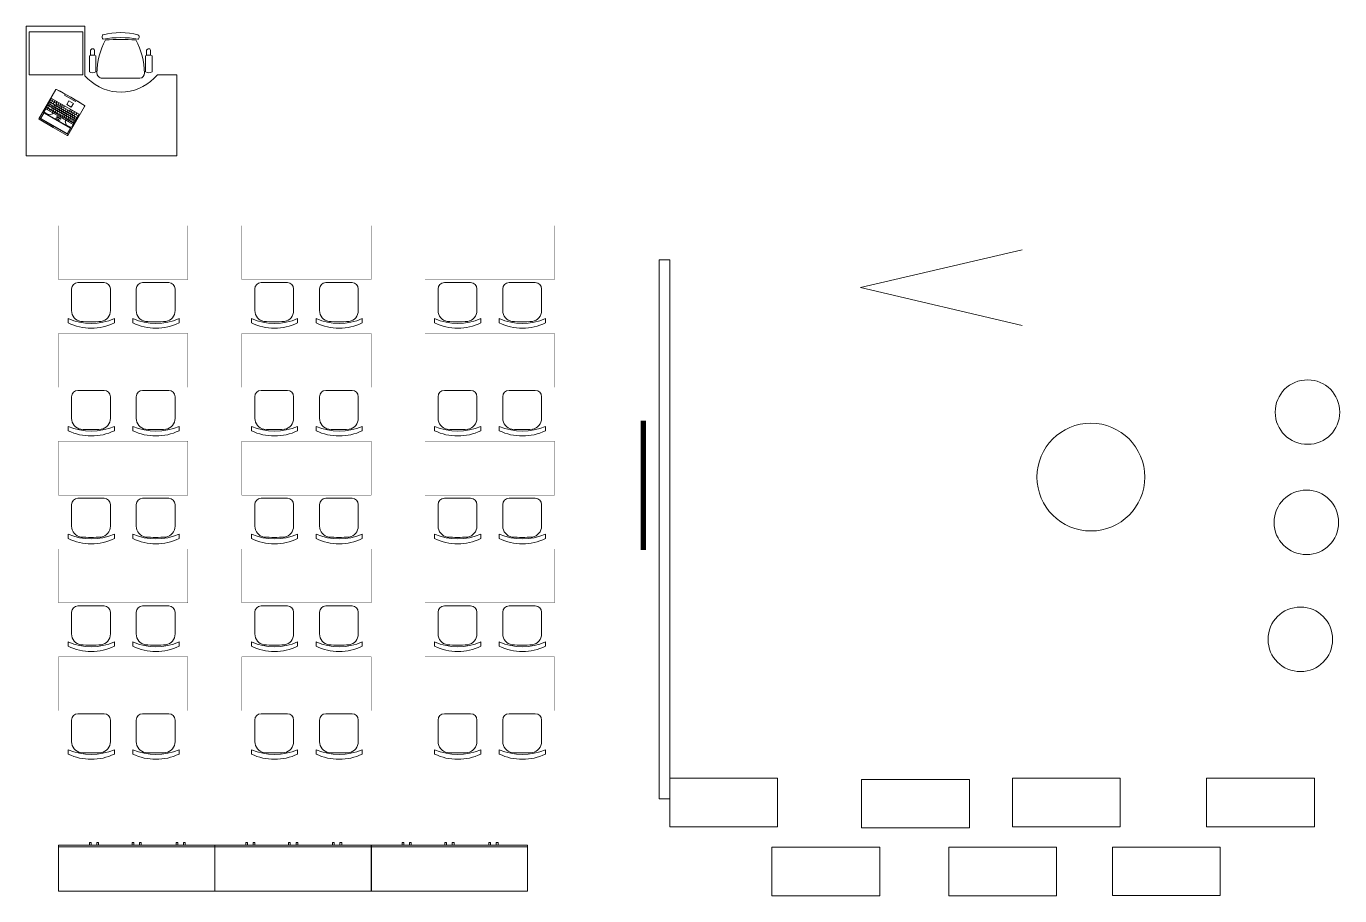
# Model space of a CAD drawing. Header units: millimetres. Extents: x -217756 to 263180, y 55413 to 130608.
# Drawn here: x 195511 to 207695, y 55464 to 63531 of the extents above; entities that cross this region are included whole.
import ezdxf

# ---------------------------------------------------------------- set-up
doc = ezdxf.new("R2010")
doc.units = ezdxf.units.MM
doc.layers.add('ТХ_корр_25.03.26', color=1, linetype='Continuous', lineweight=30, plot=False)
doc.layers.add('ТХ_мебель передв', color=250, linetype='Continuous', lineweight=13)

# ---------------------------------------------------------------- blocks, each defined once
blk = doc.blocks.new('У014')
at = {"layer": 'ТХ_мебель передв'}
blk.add_circle((-169652, 43208, -1), 500, dxfattribs=at)
blk = doc.blocks.new('A$Ce5d95258')
at = {"layer": 'ТХ_мебель передв'}
blk.add_blockref('У014', (593273, -114461, 1), dxfattribs=at)
blk = doc.blocks.new('У016')
at = {"layer": 'ТХ_мебель передв', "lineweight": 0, "ltscale": 100, "transparency": 33554687}
for p, q in [((-49562.5, 37416.5), (-49212.5, 35916.5)), ((-49212.5, 35916.5), (-48862.5, 37416.5))]:
    blk.add_line(p, q, dxfattribs=at)
at = {"layer": 'ТХ_мебель передв', "lineweight": 0, "ltscale": 100, "transparency": 33554687, "const_width": 1}
blk.add_lwpolyline([(-49562.5, 37416.5), (-49562.5, 35916.5), (-48862.5, 35916.5), (-48862.5, 37416.5)], close=True, dxfattribs=at)
blk = doc.blocks.new('A$Cb50230bb')
at = {"layer": 'ТХ_мебель передв', "rotation": 270}
blk.add_blockref('У016', (385566, -118708), dxfattribs=at)
blk = doc.blocks.new('тумба под доской')
for points in [[(-1451, -426), (0, -426), (0, 0), (-1451, 0)], [(-1165, -453), (-1149, -453), (-1149, -426), (-1165, -426)], [(-1096, -453), (-1080, -453), (-1080, -426), (-1096, -426)], [(-768, -453), (-752, -453), (-752, -426), (-768, -426)], [(-699, -453), (-683, -453), (-683, -426), (-699, -426)], [(-360, -453), (-344, -453), (-344, -426), (-360, -426)], [(-291, -453), (-275, -453), (-275, -426), (-291, -426)]]:
    blk.add_lwpolyline(points, close=True)
blk.add_lwpolyline([(-1451, -410), (0, -410)])
blk = doc.blocks.new('A$Cdd239fcc')
at = {"layer": 'ТХ_мебель передв', "xscale": -1, "rotation": 180}
for p in [(267677, -17782), (269128, -17782), (270578, -17782)]:
    blk.add_blockref('тумба под доской', p, dxfattribs=at)
blk = doc.blocks.new('Стул парты')
for points in [[(-95, -360, -0.36493), (-180, -259), (-180, -58, -0.414078), (-122, 0), (122, 0, -0.414078), (180, -58), (180, -259, -0.36493), (95, -360, -0.041656)], [(-212, -334, 0.203875), (217, -334), (217, -374, -0.227009), (-212, -374)]]:
    blk.add_lwpolyline(points, format="xyb", close=True)
blk = doc.blocks.new('A$Ca9275210')
at = {"layer": 'ТХ_мебель передв'}
for p in [(275590, -58005), (276190, -58005), (277290, -58005), (277890, -58005), (278990, -58005), (279590, -58005), (275590, -59005), (276190, -59005), (277290, -59005), (277890, -59005), (278990, -59005), (279590, -59005), (275590, -60005), (276190, -60005), (277290, -60005), (277890, -60005), (278990, -60005), (279590, -60005), (275590, -61005), (276190, -61005), (277290, -61005), (277890, -61005), (278990, -61005), (279590, -61005), (275590, -62005), (276190, -62005), (277290, -62005), (277890, -62005), (278990, -62005), (279590, -62005)]:
    blk.add_blockref('Стул парты', p, dxfattribs=at)
blk = doc.blocks.new('У012')
at = {"layer": 'ТХ_мебель передв'}
blk.add_open_spline([(-181454, 44964, -1), (-181454, 44799, -1), (-181586, 44667, -1), (-181750, 44667, -1), (-181920, 44667, -1), (-182052, 44799, -1), (-182052, 44964, -1), (-182052, 45133, -1), (-181920, 45265, -1), (-181750, 45265, -1), (-181586, 45265, -1), (-181454, 45133, -1), (-181454, 44964, -1)], degree=3, knots=[0, 0, 0, 0, 1, 1, 1, 2, 2, 2, 3, 3, 3, 4, 4, 4, 4], dxfattribs=at)
blk = doc.blocks.new('У018')
at = {"layer": 'ТХ_мебель передв', "ltscale": 100, "const_width": 2}
blk.add_lwpolyline([(94750, 82280), (95250, 82280), (95250, 81080), (94750, 81080)], close=True, dxfattribs=at)
blk = doc.blocks.new('A$C4ae871f7')
at = {"layer": 'ТХ_мебель передв', "rotation": 90.0000000000084}
for p in [(202853, -119920), (204553, -119920), (206253, -119920), (202853, -120920), (204553, -120920), (206253, -120920), (202853, -121920), (204553, -121920), (206253, -121920), (202853, -122920), (204553, -122920), (206253, -122920), (202853, -123920), (204553, -123920), (206253, -123920)]:
    blk.add_blockref('У018', p, dxfattribs=at)
blk = doc.blocks.new('laptop')
at = {"color": 0}
for p, q in [((-150, 325), (-155, 323)), ((-150, 325), (-155, 323)), ((-155, 323), (-155, 10)), ((-155, 323), (-155, 10)), ((-150, 313), (-155, 311)), ((155, 248), (-155, 248)), ((0, 326), (-150, 325)), ((0, 326), (-150, 325)), ((0, 314), (-150, 313)), ((-143, 309), (-140, 310)), ((-143, 254), (-143, 309)), ((-140, 253), (-143, 254)), ((-140, 310), (140, 310)), ((140, 253), (-140, 253)), ((-137, 244), (-96, 244)), ((150, 325), (0, 326)), ((150, 325), (0, 326)), ((150, 313), (0, 314)), ((96, 244), (137, 244)), ((140, 310), (143, 309)), ((143, 254), (140, 253)), ((143, 309), (143, 254)), ((155, 323), (150, 325)), ((155, 323), (150, 325)), ((155, 311), (150, 313)), ((155, 10), (155, 323)), ((155, 10), (155, 323)), ((-147, 210), (-147, 234)), ((-147, 210), (-147, 100)), ((147, 210), (-147, 210)), ((-147, 210), (-72, 210)), ((-130, 194), (-147, 194)), ((147, 192), (-147, 192)), ((147, 173), (-147, 173)), ((147, 155), (-147, 155)), ((147, 137), (-147, 137)), ((-138, 192), (-138, 173)), ((-130, 210), (-130, 194)), ((-129, 173), (-129, 155)), ((-128, 210), (-128, 194)), ((76, 194), (-128, 194)), ((-123, 155), (-123, 137)), ((-119, 192), (-119, 173)), ((-114, 137), (-114, 118)), ((-111, 210), (-111, 194)), ((-110, 173), (-110, 155)), ((-103, 155), (-103, 137)), ((-99, 192), (-99, 173)), ((-94, 210), (-94, 194)), ((-94, 137), (-94, 118)), ((-68, 219), (-92, 243)), ((-90, 173), (-90, 155)), ((-84, 155), (-84, 137)), ((-80, 192), (-80, 173)), ((-77, 210), (-77, 194)), ((-75, 137), (-75, 118)), ((-71, 173), (-71, 155)), ((-64, 155), (-64, 137)), ((-60, 210), (-60, 194)), ((-60, 192), (-60, 173)), ((-55, 137), (-55, 118)), ((-51, 173), (-51, 155)), ((-45, 155), (-45, 137)), ((-43, 210), (-43, 194)), ((-41, 192), (-41, 173)), ((-36, 137), (-36, 118)), ((-32, 173), (-32, 155)), ((-26, 210), (-26, 194)), ((-25, 155), (-25, 137)), ((-19, 242), (-21, 242)), ((-21, 242), (-21, 237)), ((-21, 237), (-19, 237)), ((-21, 226), (-21, 220)), ((21, 226), (-21, 226)), ((-21, 220), (21, 220)), ((-21, 192), (-21, 173)), ((-19, 237), (-19, 242)), ((-16, 137), (-16, 118)), ((-12, 173), (-12, 155)), ((-9, 210), (-9, 194)), ((-6, 242), (-8, 242)), ((-8, 242), (-8, 237)), ((-8, 237), (-6, 237)), ((-6, 237), (-6, 242)), ((-6, 155), (-6, 137)), ((-2, 192), (-2, 173)), ((3, 137), (3, 118)), ((8, 242), (6, 242)), ((6, 242), (6, 237)), ((6, 237), (8, 237)), ((7, 173), (7, 155)), ((8, 237), (8, 242)), ((8, 210), (8, 194)), ((14, 155), (14, 137)), ((18, 192), (18, 173)), ((21, 242), (19, 242)), ((19, 242), (19, 237)), ((19, 237), (21, 237)), ((21, 237), (21, 242)), ((21, 220), (21, 226)), ((23, 137), (23, 118)), ((25, 210), (25, 194)), ((27, 173), (27, 155)), ((33, 155), (33, 137)), ((37, 192), (37, 173)), ((42, 210), (42, 194)), ((42, 137), (42, 118)), ((46, 173), (46, 155)), ((53, 155), (53, 137)), ((57, 192), (57, 173)), ((59, 210), (59, 194)), ((62, 137), (62, 118)), ((66, 173), (66, 155)), ((68, 219), (92, 243)), ((69, 210), (69, 211)), ((69, 210), (69, 211)), ((147, 210), (69, 210)), ((72, 155), (72, 137)), ((76, 210), (76, 194)), ((76, 192), (76, 173)), ((79, 210), (79, 194)), ((147, 194), (79, 194)), ((81, 137), (81, 118)), ((85, 173), (85, 155)), ((92, 155), (92, 137)), ((96, 210), (96, 194)), ((96, 192), (96, 173)), ((105, 173), (105, 155)), ((109, 137), (109, 100)), ((113, 210), (113, 194)), ((129, 192), (129, 100)), ((130, 210), (130, 194)), ((147, 234), (147, 210)), ((147, 210), (147, 100)), ((-155, 10), (-155, 8)), ((-155, 8), (-152, 5)), ((-152, 5), (-150, 5)), ((-150, 5), (0, 0)), ((147, 118), (-147, 118)), ((147, 100), (-147, 100)), ((-123, 118), (-123, 100)), ((-98, 118), (-98, 100)), ((-74, 118), (-74, 100)), ((-59, 14), (-59, 1)), ((59, 14), (-59, 14)), ((-59, 1), (-59, 14)), ((-59, 14), (59, 14)), ((-55, 118), (-55, 100)), ((0, 0), (150, 5)), ((9, 118), (9, 100)), ((29, 118), (29, 100)), ((48, 118), (48, 100)), ((59, 1), (59, 14)), ((59, 14), (59, 1)), ((68, 118), (68, 100)), ((87, 118), (87, 100)), ((90, 118), (90, 100)), ((150, 5), (153, 6)), ((153, 6), (155, 8)), ((155, 8), (155, 10))]:
    blk.add_line(p, q, dxfattribs=at)
blk.add_lwpolyline([(-52, 79), (-4, 79), (-4, 39), (-52, 39)], close=True, dxfattribs=at)
for centre, radius, start, end in [((-137, 234), 10, 90, 180), ((-96, 239), 5, 45, 90), ((96, 239), 5, 90, 135), ((137, 234), 10, 0, 90), ((-72, 215), 5, 270, 45), ((72, 215), 5, 135, 236.1175), ((-150, 10), 5, 180, 266.4167), ((0, 2405), 2405, 266.4167, 273.5833), ((150, 10), 5, 273.5833, 0)]:
    blk.add_arc(centre, radius, start, end, dxfattribs=at)
blk = doc.blocks.new('мваи')
for points in [[(95699, 222916), (95154, 222916), (95154, 221715), (96551, 221715), (96551, 222466), (96371, 222466)], [(95699, 222456), (95699, 222916)], [(95741, 222641), (95741, 222493)], [(95752, 222694), (95752, 222646)], [(95789, 222694), (95789, 222646)], [(95800, 222641), (95800, 222493)], [(96260, 222641), (96260, 222493)], [(96271, 222694), (96271, 222646)], [(96308, 222694), (96308, 222646)], [(96324, 222641), (96324, 222493)], [(96551, 222466), (96551, 221715), (95154, 221715)]]:
    blk.add_lwpolyline(points)
blk.add_lwpolyline([(95180, 222864), (95678, 222864), (95678, 222466), (95180, 222466)], close=True)
blk.add_lwpolyline([(96250, 222482, 0.127479), (96170, 222789, 0.028308), (95890, 222789, 0.127479), (95810, 222482, 0.416667), (95858, 222435), (96207, 222435)], format="xyb")
for centre, radius, start, end in [((96030, 222190), 667, 75.9812, 104.0188), ((96030, 221982), 829, 78.7648, 101.2352)]:
    blk.add_arc(centre, radius, start, end)
for points in [[(95868, 222795), (95858, 222800), (95852, 222821), (95863, 222832)], [(95863, 222832), (95863, 222837), (95868, 222837), (95868, 222837)], [(96191, 222837), (96202, 222832), (96207, 222816), (96197, 222800)], [(96197, 222800), (96197, 222800), (96197, 222795), (96191, 222795)], [(95741, 222641), (95757, 222652), (95778, 222652), (95800, 222641)], [(95752, 222694), (95757, 222705), (95768, 222710), (95778, 222705)], [(95778, 222705), (95784, 222699), (95784, 222699), (95789, 222694)], [(96260, 222641), (96281, 222652), (96302, 222652), (96324, 222641)], [(96271, 222694), (96276, 222705), (96292, 222710), (96302, 222705)], [(96302, 222705), (96302, 222699), (96308, 222699), (96308, 222694)], [(95757, 222403), (95736, 222419), (95715, 222435), (95699, 222456)], [(95800, 222493), (95778, 222482), (95757, 222482), (95741, 222493)], [(96371, 222466), (96218, 222281), (95942, 222249), (95757, 222403)], [(96250, 222482), (96255, 222456), (96234, 222435), (96207, 222435)], [(96324, 222493), (96302, 222482), (96281, 222482), (96260, 222493)]]:
    blk.add_open_spline(points, degree=3)
at = {"rotation": 150}
blk.add_blockref('laptop', (95567, 222259), dxfattribs=at)
blk = doc.blocks.new('A$Ce759790a')
at = {"layer": 'ТХ_мебель передв'}
blk.add_blockref('мваи', (25119, -245736), dxfattribs=at)

msp = doc.modelspace()

# ---------------------------------------------------------------- linework, layer by layer
at = {"layer": 'ТХ_мебель передв', "ltscale": 100}
msp.add_lwpolyline([(201381, 61363), (201481, 61363), (201481, 56363), (201381, 56363)], close=True, dxfattribs=at)
at = {"layer": 'ТХ_мебель передв', "const_width": 50, "elevation": 0}
msp.add_lwpolyline([(201236, 59871), (201236, 58671)], dxfattribs=at)
at = {"layer": 'ТХ_мебель передв', "color": 0}
for points in [[(201481, 56553), (202481, 56553), (202481, 56104), (201481, 56104)], [(203260, 56542), (204260, 56542), (204260, 56093), (203260, 56093)], [(204660, 56553), (205660, 56553), (205660, 56104), (204660, 56104)], [(206460, 56553), (207460, 56553), (207460, 56104), (206460, 56104)], [(202428, 55913), (203428, 55913), (203428, 55464), (202428, 55464)], [(204069, 55913), (205069, 55913), (205069, 55464), (204069, 55464)], [(205586, 55913), (206586, 55913), (206586, 55465), (205586, 55465)]]:
    msp.add_lwpolyline(points, close=True, dxfattribs=at)
at = {"layer": 'ТХ_мебель передв', "lineweight": 0}
for points in [[(202481, 56104), (201481, 56104), (201481, 56553), (202481, 56553)], [(204260, 56093), (203260, 56093), (203260, 56542), (204260, 56542)], [(205660, 56104), (204660, 56104), (204660, 56553), (205660, 56553)], [(207460, 56104), (206460, 56104), (206460, 56553), (207460, 56553)], [(203428, 55464), (202428, 55464), (202428, 55913), (203428, 55913)], [(205069, 55464), (204069, 55464), (204069, 55913), (205069, 55913)], [(206586, 55465), (205586, 55465), (205586, 55913), (206586, 55913)]]:
    msp.add_lwpolyline(points, close=True, dxfattribs=at)

# ---------------------------------------------------------------- block references
for name, p in [('A$Cdd239fcc', (-70416, 73288)), ('A$Ca9275210', (-79479, 119157)), ('A$Ce759790a', (75237, 86351)), ('A$C4ae871f7', (75237, 86351))]:
    msp.add_blockref(name, p)
at = {"layer": 'ТХ_корр_25.03.26', "ltscale": 100}
for name in ['A$Cb50230bb', 'A$Ce5d95258']:
    msp.add_blockref(name, (-218234, 130601), dxfattribs=at)
at = {"layer": 'ТХ_мебель передв'}
for p in [(389149, 14985, 1), (389139, 13962, 1), (389083, 12877, 1)]:
    msp.add_blockref('У012', p, dxfattribs=at)

doc.saveas('drawing.dxf')
